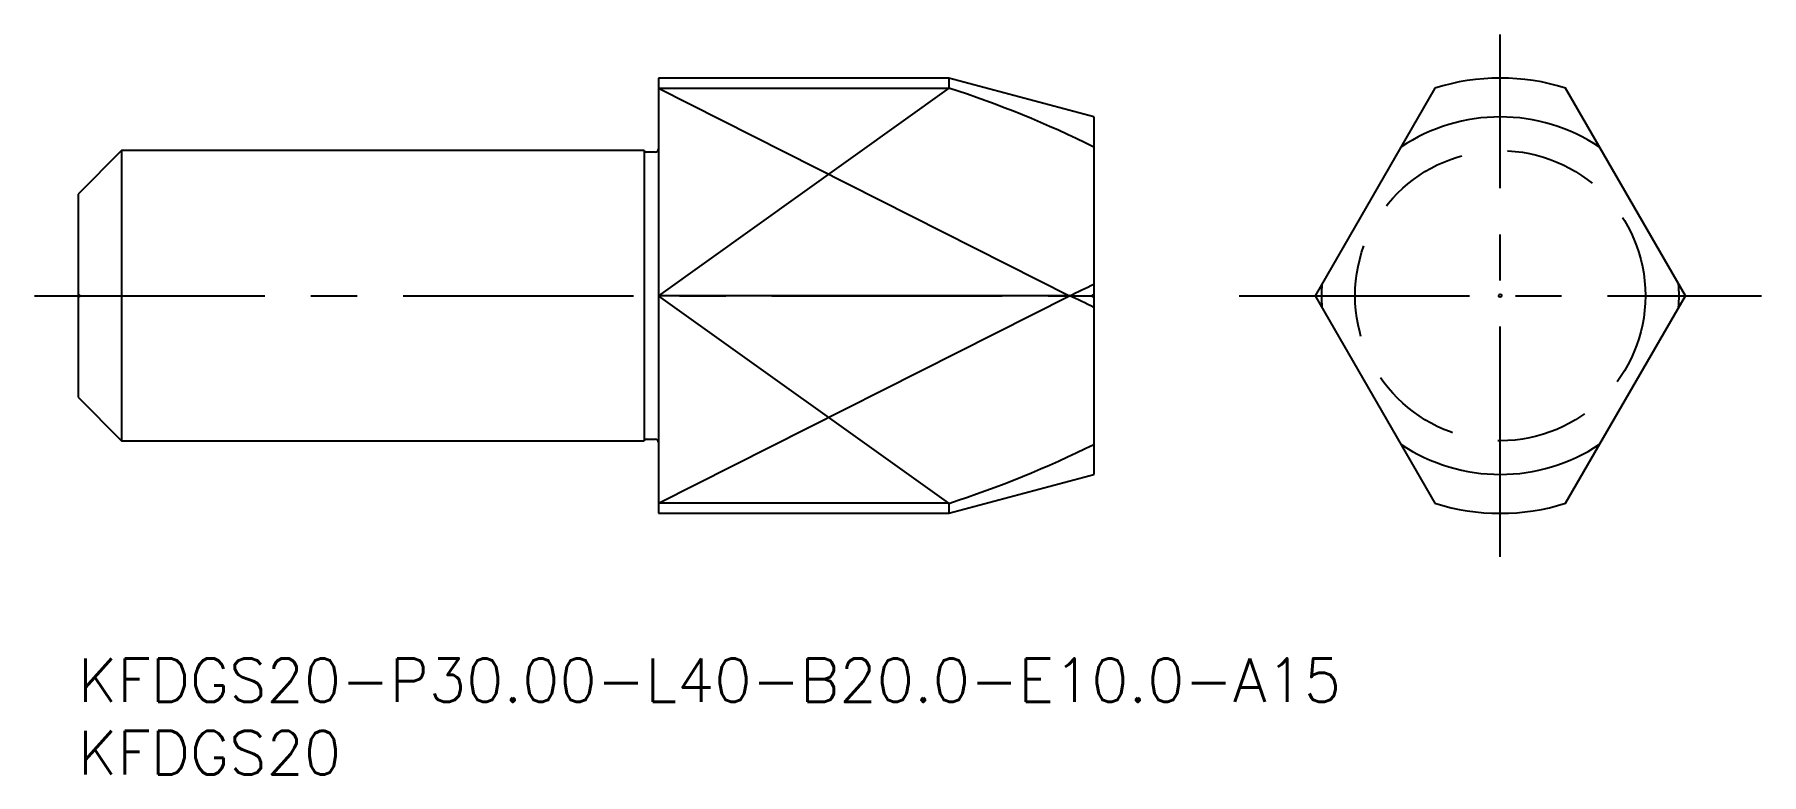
# Model space of a CAD drawing. Extents: x -3 to 116, y -8 to 43.
import ezdxf

# ---------------------------------------------------------------- set-up
doc = ezdxf.new("R2010")
doc.units = 0
doc.header["$LTSCALE"] = 0.5
doc.linetypes.add('CENTER', pattern=[50.8, 31.75, -6.35, 6.35, -6.35])
doc.linetypes.add('DASHED', pattern=[19.05, 12.7, -6.35])
for name, color, linetype in [('MSM_CENTER', 1, 'CENTER'), ('MSM_CONTINUOUS', 7, 'CONTINUOUS'), ('MSM_DASHED', 4, 'DASHED'), ('MSM_NARROW', 5, 'CONTINUOUS'), ('MSM_PART_NUMBER', 7, 'CONTINUOUS')]:
    doc.layers.add(name, color=color, linetype=linetype)
doc.styles.get("Standard").update_dxf_attribs({"font": 'txt.shx', "height": 1, "bigfont": 'bigfont.shx'})

# ---------------------------------------------------------------- blocks, each defined once
blk = doc.blocks.new('*U17')
at = {"layer": 'MSM_PART_NUMBER'}
blk.add_text('KFDGS20-P30.00-L40-B20.0-E10.0-A15', height=3, dxfattribs=at).set_placement((0, -3))
blk = doc.blocks.new('*U18')
at = {"layer": 'MSM_PART_NUMBER'}
blk.add_text('KFDGS20', height=3, dxfattribs=at).set_placement((0, -8))

msp = doc.modelspace()

# ---------------------------------------------------------------- linework, layer by layer
at = {"layer": 'MSM_CENTER'}
for p, q in [((98, 7), (98, 43)), ((-3, 25), (73, 25)), ((80, 25), (116, 25))]:
    msp.add_line(p, q, dxfattribs=at)
at = {"layer": 'MSM_CONTINUOUS'}
for p, q in [((40, 40), (40, 10)), ((60, 40), (40, 40)), ((40, 39.31), (60, 39.31)), ((70, 37.32), (60, 40)), ((60, 40), (60, 39.31)), ((93.5, 39.31), (85.24, 25)), ((110.76, 25), (102.5, 39.31)), ((70, 37.32), (70, 12.68)), ((3, 35), (0, 32)), ((39, 35), (3, 35)), ((3, 35), (3, 15)), ((39, 35), (39, 15)), ((39.8, 34.9), (39.17, 34.9)), ((0, 32), (0, 18)), ((68.31, 25), (40, 25)), ((85.24, 25), (93.5, 10.69)), ((102.5, 10.69), (110.76, 25)), ((0, 18), (3, 15)), ((3, 15), (39, 15)), ((39.17, 15.1), (39.8, 15.1)), ((60, 10), (70, 12.68)), ((60, 10.69), (40, 10.69)), ((40, 10), (60, 10)), ((60, 10.69), (60, 10))]:
    msp.add_line(p, q, dxfattribs=at)
msp.add_circle((98, 25), 0.1, dxfattribs=at)
for centre, radius, start, end in [((36.8, -32.06), 75.05, 63.7433, 71.9922), ((98, 25), 15, 72.5424, 107.4576), ((98, 25), 12.32, 56.2318, 123.7682), ((39.17, 35.1), 0.2, 210, 270), ((39.8, 35.1), 0.2, 270, 0), ((36.8, 93.11), 75.05, 294.8229, 296.2567), ((36.8, -43.11), 75.05, 63.7433, 65.1771), ((98, 25), 12.32, 176.2318, 183.7682), ((98, 25), 12.32, 356.2318, 3.7682), ((39.17, 14.9), 0.2, 90, 150), ((39.8, 14.9), 0.2, 0, 90), ((36.8, 82.06), 75.05, 288.0078, 296.2567), ((98, 25), 12.32, 236.2318, 303.7682), ((98, 25), 15, 252.5424, 287.4576)]:
    msp.add_arc(centre, radius, start, end, dxfattribs=at)
at = {"layer": 'MSM_DASHED'}
for p, q in [((0.17, 25), (0, 25.1)), ((0, 24.9), (0.17, 25)), ((70, 25.1), (69.83, 25)), ((69.83, 25), (70, 24.9))]:
    msp.add_line(p, q, dxfattribs=at)
msp.add_circle((98, 25), 10, dxfattribs=at)
at = {"layer": 'MSM_NARROW'}
for p, q in [((40, 39.31), (68.31, 25)), ((60, 39.31), (40, 25)), ((40, 10.69), (68.31, 25)), ((60, 10.69), (40, 25))]:
    msp.add_line(p, q, dxfattribs=at)

# ---------------------------------------------------------------- block references
at = {"layer": 'MSM_CONTINUOUS'}
for name in ['*U17', '*U18']:
    msp.add_blockref(name, (0, 0), dxfattribs=at)

doc.saveas('drawing.dxf')
